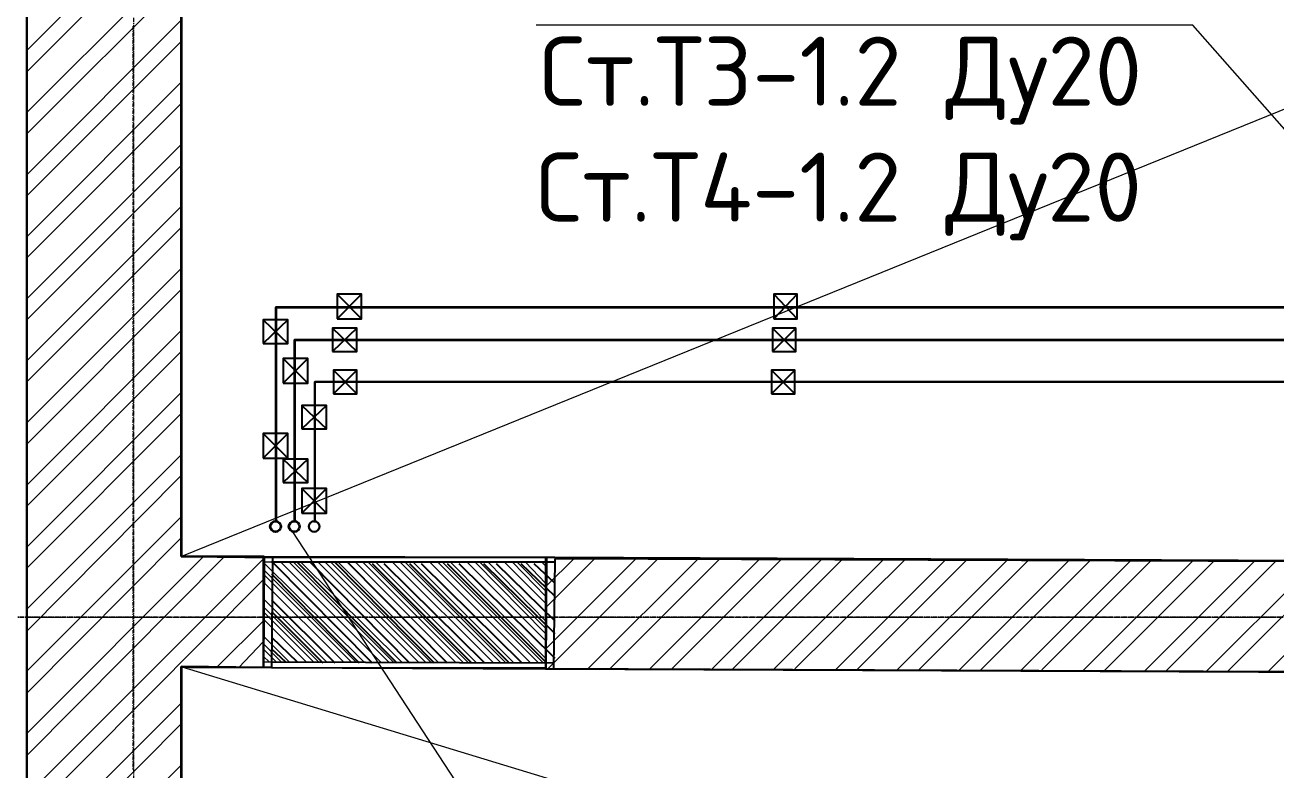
# Model space of a CAD drawing. Header units: millimetres. Extents: x -10178924 to 11692288, y -947381 to 58396.
# Drawn here: x 714965 to 719488, y -822893 to -820199 of the extents above; entities that cross this region are included whole.
import ezdxf

# ---------------------------------------------------------------- set-up
doc = ezdxf.new("R2010")
doc.units = ezdxf.units.MM
doc.linetypes.add('осевая', pattern=[50.8, 31.75, -6.35, 6.35, -6.35])
for name, color, linetype, lineweight in [('PDF _0', 7, 'Continuous', 9), ('PDF _Текст', 7, 'Continuous', 5), ('Маркировка ПД', 150, 'Continuous', 35), ('Размеры осевые', 153, 'Continuous', 9), ('Стены Проект', 44, 'Continuous', 13), ('Стены.1', 7, 'Continuous', 25), ('ШТРИХОВКА', 252, 'Continuous', 15), ('Штриховки', 47, 'Continuous', 5)]:
    doc.layers.add(name, color=color, linetype=linetype, lineweight=lineweight)
for name, color, linetype in [('PDF __0', 7, 'Continuous'), ('PDF _ВК_В1', 5, 'Continuous'), ('PDF _ВК_Выноски', 7, 'Continuous'), ('PDF _ВК_Т3', 1, 'Continuous'), ('PDF _ВК_Т4', 6, 'Continuous'), ('PDF _Стены внутр.1', 7, 'Continuous'), ('PDF _Стены.1', 7, 'Continuous'), ('Стены внутр.1', 7, 'Continuous')]:
    doc.layers.add(name, color=color, linetype=linetype)
for name, color, linetype, true_color in [('PDF _Размеры осевые', 7, 'Continuous', 0x5d6970), ('PDF _Стены Проект', 7, 'Continuous', 0xb88a00), ('PDF _штриховка', 7, 'Continuous', 0x95834a), ('PDF _Штриховки', 7, 'Continuous', 0x95834a)]:
    doc.layers.add(name, color=color, linetype=linetype, true_color=true_color)
doc.styles.add('PDF ISOCPEUR', font='isocpeur.ttf')

# ---------------------------------------------------------------- blocks, each defined once
blk = doc.blocks.new('A$C5282721b')
at = {"layer": 'ШТРИХОВКА', "ltscale": 100, "true_color": 0x000000, "transparency": 33554687}
h = blk.add_hatch(dxfattribs=at)
h.set_pattern_fill('ANSI31', color=18, scale=50)
h.set_pattern_definition([(45, (-79853.19, 25128.16), (-112.2532, 112.2532), [])])
h.paths.add_polyline_path([(5440.998, -31868.119), (-7386.275, -31868.119), (-7386.275, -48296.478), (61378.75, -48296.478), (61378.75, -31842.839), (41035.118, -31842.839), (41035.118, -31656.036), (40796.248, -31656.036), (40796.248, -31842.839), (40629.962, -31842.839), (40629.962, -31942.839), (40605.14, -34348.621), (40629.93, -32405.355), (39128.581, -32429.908), (40629.962, -32402.839), (40629.675, -32155.326), (39132.149, -32179.816), (39135.64, -31968.17), (38886.085, -31968.17), (38879.867, -32433.975), (40623.548, -32405.459), (40553.111, -38427.181), (40243.01, -38425.516), (40241.748, -38827.97), (43340.219, -38835.027), (43340.219, -38442.147), (40953.116, -38429.329), (41029.994, -32402.839), (54378.974, -32402.839), (54378.974, -35923.465), (54778.974, -35923.465), (54778.974, -32402.839), (60818.75, -32402.839), (60818.75, -41309.464), (60472.291, -41309.464), (60472.291, -41709.464), (60818.75, -41709.464), (60818.75, -47736.478), (44025.201, -47736.478), (44013.125, -46167.929), (43613.137, -46171.008), (43625.189, -47736.478), (27189.462, -47736.478), (27189.462, -44565.139), (26789.462, -44565.139), (26789.462, -47736.478), (10401.743, -47736.478), (10394.408, -46134.647), (9994.404, -46134.678), (10001.739, -47736.478), (-6826.275, -47736.478), (-6826.275, -41729.869), (-6530.734, -41731.097), (-6529.072, -41331.1), (-6826.275, -41329.865), (-6826.275, -32428.119), (-762.705, -32428.119), (-770.891, -36004.088), (-370.903, -36005.35), (-362.703, -32428.119), (5640.998, -32428.119), (5640.998, -31868.119)])
h.paths.add_polyline_path([(3584.804, -41373.023), (3584.804, -41773.13), (9973.974, -41799.679), (9987.536, -44634.678), (10387.54, -44634.678), (10372.735, -41401.332)], flags=17)
h.paths.add_polyline_path([(2513.142, -41768.578), (2514.803, -41368.779), (-383.184, -41356.638), (-371.114, -37407.013), (-774.123, -37406.088), (-783.181, -41354.976), (-5508.242, -41335.314), (-5509.901, -41734.604)], flags=17)
at = {"layer": 'Штриховки', "ltscale": 10, "true_color": 0x000000, "transparency": 33554687}
h = blk.add_hatch(dxfattribs=at)
h.set_pattern_fill('ANSI32', color=18, scale=10, angle=-90)
h.set_pattern_definition([(315, (28494.13, 90793.69), (67.35192, 67.35192), []), (315, (28494.13, 90748.79), (67.35192, 67.35192), [])])
h.paths.add_polyline_path([(-6530.335, -41711.098), (-5508.677, -41715.206), (-5509.459, -41353.042), (-6531.126, -41351.097)])
at = {"color": 18, "lineweight": 0, "ltscale": 100, "true_color": 0x000000, "transparency": 33554687}
blk.add_line((-6826.275, -41729.869), (-1908.213, -43226.554), dxfattribs=at)
blk.add_line((-6826.275, -41729.869), (-1908.213, -43226.554), dxfattribs=at)
at = {"layer": 'Маркировка ПД', "color": 18, "lineweight": 0, "true_color": 0x000000, "transparency": 33554687}
blk.add_line((-6826.275, -41329.865), (-2135.939, -39426.128), dxfattribs=at)
at = {"layer": 'Размеры осевые', "color": 251, "linetype": 'осевая', "ltscale": 0.5, "transparency": 33554687}
for p, q in [((-7000, -52200), (-7000, -25800)), ((-9750.002, -41548.478), (5713.085, -41548.478)), ((-9750.002, -41548.478), (5713.085, -41548.478)), ((-9750, -41550), (62308.109, -41550))]:
    blk.add_line(p, q, dxfattribs=at)
at = {"layer": 'Стены внутр.1', "color": 18, "linetype": 'Continuous', "true_color": 0x000000, "transparency": 33554687}
for p, q in [((-6529.072, -41331.1), (-6530.734, -41731.097)), ((-5508.24, -41334.961), (-5509.903, -41734.958))]:
    blk.add_line(p, q, dxfattribs=at)
at = {"layer": 'Стены внутр.1', "color": 18, "linetype": 'Continuous', "true_color": 0x000000, "transparency": 33554687, "flags": 128}
for points in [[(-6529.072, -41331.1), (-6826.275, -41329.865)], [(-783.181, -41354.976), (-5508.24, -41334.961)], [(-6826.275, -41729.869), (-6530.734, -41731.097)], [(-5509.904, -41735.339), (2513.142, -41768.677)]]:
    blk.add_lwpolyline(points, dxfattribs=at)
at = {"layer": 'Стены Проект', "color": 18, "true_color": 0x000000, "transparency": 33554687}
for p, q in [((-5508.232, -41333.039), (-6530.734, -41331.097)), ((-5508.307, -41351.097), (-6530.734, -41351.097)), ((-6530.734, -41711.097), (-5509.82, -41715.086)), ((-6530.734, -41731.097), (-5509.896, -41733.266))]:
    blk.add_line(p, q, dxfattribs=at)
at = {"layer": 'Стены.1', "color": 18, "linetype": 'Continuous', "true_color": 0x000000, "transparency": 33554687, "flags": 128}
for points in [[(-7386.275, -48296.478), (-7386.275, -31868.119)], [(-6826.275, -41329.865), (-6826.275, -32428.119)], [(-6826.275, -47736.478), (-6826.275, -41729.869)]]:
    blk.add_lwpolyline(points, dxfattribs=at)

msp = doc.modelspace()

# ---------------------------------------------------------------- linework, layer by layer
at = {"layer": 'PDF _0', "lineweight": 25}
for points in [[(716093.2, -821261.4), (716182.1, -821261.4), (716182.1, -821172.5), (716093.2, -821172.5)], [(717672.2, -821261.4), (717756.9, -821261.4), (717756.9, -821172.5), (717672.2, -821172.5)], [(715826.5, -821350.3), (715915.4, -821350.3), (715915.4, -821265.6), (715826.5, -821265.6)], [(716076.2, -821379.9), (716165.1, -821379.9), (716165.1, -821295.3), (716076.2, -821295.3)], [(717668, -821379.9), (717752.6, -821379.9), (717752.6, -821295.3), (717668, -821295.3)], [(715898.4, -821494.2), (715987.3, -821494.2), (715987.3, -821405.3), (715898.4, -821405.3)], [(716080.5, -821532.3), (716165.1, -821532.3), (716165.1, -821447.7), (716080.5, -821447.7)], [(717663.7, -821532.3), (717748.4, -821532.3), (717748.4, -821447.7), (717663.7, -821447.7)], [(715966.2, -821659.3), (716055.1, -821659.3), (716055.1, -821574.7), (715966.2, -821574.7)], [(715826.5, -821765.2), (715915.4, -821765.2), (715915.4, -821676.3), (715826.5, -821676.3)], [(715898.4, -821854.1), (715987.3, -821854.1), (715987.3, -821769.4), (715898.4, -821769.4)], [(715966.2, -821964.1), (716055.1, -821964.1), (716055.1, -821875.2), (715966.2, -821875.2)]]:
    msp.add_lwpolyline(points, close=True, dxfattribs=at)
for points in [[(716093.2, -821172.5), (716182.1, -821261.4)], [(716182.1, -821172.5), (716093.2, -821261.4)], [(717672.2, -821172.5), (717756.9, -821261.4)], [(717756.9, -821172.5), (717672.2, -821261.4)], [(715826.5, -821265.6), (715915.4, -821350.3)], [(715915.4, -821265.6), (715826.5, -821350.3)], [(716076.2, -821295.3), (716165.1, -821379.9)], [(716165.1, -821295.3), (716076.2, -821379.9)], [(717668, -821295.3), (717752.6, -821379.9)], [(717752.6, -821295.3), (717668, -821379.9)], [(715898.4, -821405.3), (715987.3, -821494.2)], [(715987.3, -821405.3), (715898.4, -821494.2)], [(716080.5, -821447.7), (716165.1, -821532.3)], [(716165.1, -821447.7), (716080.5, -821532.3)], [(717663.7, -821447.7), (717748.4, -821532.3)], [(717748.4, -821447.7), (717663.8, -821532.3)], [(715966.2, -821574.7), (716055.1, -821659.3)], [(716055.1, -821574.7), (715966.2, -821659.3)], [(715826.5, -821676.3), (715915.4, -821765.2)], [(715915.4, -821676.3), (715826.5, -821765.2)], [(715898.4, -821769.4), (715987.3, -821854.1)], [(715987.3, -821769.4), (715898.4, -821854.1)], [(715966.2, -821875.2), (716055.1, -821964.1)], [(716055.1, -821875.2), (715966.2, -821964.1)]]:
    msp.add_lwpolyline(points, dxfattribs=at)
at = {"layer": 'PDF __0', "lineweight": 25}
for points in [[(715559.8, -822120.8), (715860.3, -822125), (715856.1, -822522.9), (715559.8, -822522.9)], [(716880.6, -822125), (715856.1, -822125)], [(716880.6, -822141.9), (715856.1, -822141.9)], [(715860.3, -822141.9), (716220.2, -822506)], [(715949.2, -822141.9), (716309.1, -822506)], [(715995.8, -822141.9), (716355.6, -822506)], [(716084.7, -822141.9), (716444.5, -822506)], [(716131.3, -822141.9), (716491.1, -822506)], [(716220.2, -822146.2), (716580, -822506)], [(716262.5, -822146.2), (716626.6, -822506)], [(716355.6, -822146.2), (716715.5, -822506)], [(716398, -822146.2), (716762, -822506)], [(716491.1, -822146.2), (716850.9, -822506)], [(716533.4, -822146.2), (716880.6, -822489.1)], [(716622.3, -822146.2), (716880.6, -822400.2)], [(716668.9, -822146.2), (716880.6, -822353.6)], [(716757.8, -822146.2), (716880.6, -822264.7)], [(716804.4, -822146.2), (716880.6, -822218.1)], [(716880.6, -822129.2), (716876.3, -822527.2)], [(721605, -822146.2), (716880.8, -822129.2)], [(715856.1, -822184.3), (716173.6, -822506)], [(715856.1, -822277.4), (716084.7, -822506)], [(715856.1, -822319.7), (716042.4, -822506)], [(715856.1, -822412.9), (715949.2, -822501.8)], [(715856.1, -822455.2), (715906.9, -822501.8)], [(715856.1, -822501.8), (716876.3, -822506)], [(715856.1, -822522.9), (716876.3, -822527.2)], [(716876.3, -822527.2), (724902.5, -822561)]]:
    msp.add_lwpolyline(points, dxfattribs=at)
at = {"layer": 'PDF _ВК_В1', "lineweight": 30}
for points in [[(716012.7, -821998), (716012.7, -821490), (716072, -821490)], [(721507.6, -821828.7), (721507.6, -821490), (716072.2, -821490)]]:
    msp.add_lwpolyline(points, dxfattribs=at)
msp.add_circle((716010.6, -822012.8), 19.1, dxfattribs=at)
at = {"layer": 'PDF _ВК_Выноски', "lineweight": 13}
msp.add_lwpolyline([(720622.9, -821828.7), (719187.8, -820198.9), (719086.2, -820198.9), (716813, -820198.9)], dxfattribs=at)
at = {"layer": 'PDF _ВК_Т3', "lineweight": 35}
msp.add_lwpolyline([(715940.8, -821998), (715940.8, -821337.6), (723213.7, -821337.6)], dxfattribs=at)
msp.add_circle((715938.6, -822012.8), 19.1, dxfattribs=at)
at = {"layer": 'PDF _ВК_Т4', "lineweight": 35}
msp.add_lwpolyline([(715873, -821998), (715873, -821219.1), (722921.6, -821219.1)], dxfattribs=at)
msp.add_circle((715870.9, -822012.8), 19.1, dxfattribs=at)
at = {"layer": 'PDF _Размеры осевые', "lineweight": 9}
for points in [[(715356.6, -820215.8), (715356.6, -820203.1)], [(715356.6, -820224.2), (715356.6, -820220)], [(715356.6, -820241.2), (715356.6, -820228.5)], [(715356.6, -820249.6), (715356.6, -820245.4)], [(715356.6, -820266.6), (715356.6, -820253.9)], [(715356.6, -820275), (715356.6, -820270.8)], [(715356.6, -820292), (715356.6, -820279.3)], [(715356.6, -820300.4), (715356.6, -820296.2)], [(715356.6, -820317.4), (715356.6, -820304.7)], [(715356.6, -820325.8), (715356.6, -820321.6)], [(715356.6, -820342.8), (715356.6, -820330.1)], [(715356.6, -820351.2), (715356.6, -820347)], [(715356.6, -820368.2), (715356.6, -820355.5)], [(715356.6, -820376.6), (715356.6, -820372.4)], [(715356.6, -820393.6), (715356.6, -820380.9)], [(715356.6, -820402), (715356.6, -820397.8)], [(715356.6, -820419), (715356.6, -820406.3)], [(715356.6, -820427.4), (715356.6, -820423.2)], [(715356.6, -820444.4), (715356.6, -820431.7)], [(715356.6, -820452.8), (715356.6, -820448.6)], [(715356.6, -820469.8), (715356.6, -820457.1)], [(715356.6, -820478.2), (715356.6, -820474)], [(715356.6, -820495.2), (715356.6, -820482.5)], [(715356.6, -820503.6), (715356.6, -820499.4)], [(715356.6, -820520.6), (715356.6, -820507.9)], [(715356.6, -820529), (715356.6, -820524.8)], [(715356.6, -820546), (715356.6, -820533.3)], [(715356.6, -820554.4), (715356.6, -820550.2)], [(715356.6, -820571.4), (715356.6, -820558.7)], [(715356.6, -820579.8), (715356.6, -820575.6)], [(715356.6, -820596.8), (715356.6, -820584.1)], [(715356.6, -820605.2), (715356.6, -820601)], [(715356.6, -820622.2), (715356.6, -820609.5)], [(715356.6, -820630.6), (715356.6, -820626.4)], [(715356.6, -820647.6), (715356.6, -820634.9)], [(715356.6, -820656), (715356.6, -820651.8)], [(715356.6, -820673), (715356.6, -820660.3)], [(715356.6, -820681.4), (715356.6, -820677.2)], [(715356.6, -820698.4), (715356.6, -820685.7)], [(715356.6, -820706.8), (715356.6, -820702.6)], [(715356.6, -820723.8), (715356.6, -820711.1)], [(715356.6, -820732.2), (715356.6, -820728)], [(715356.6, -820749.2), (715356.6, -820736.5)], [(715356.6, -820757.6), (715356.6, -820753.4)], [(715356.6, -820774.6), (715356.6, -820761.9)], [(715356.6, -820783), (715356.6, -820778.8)], [(715356.6, -820800), (715356.6, -820787.3)], [(715356.6, -820808.4), (715356.6, -820804.2)], [(715356.6, -820825.4), (715356.6, -820812.7)], [(715356.6, -820833.8), (715356.6, -820829.6)], [(715356.6, -820850.8), (715356.6, -820838.1)], [(715356.6, -820859.2), (715356.6, -820855)], [(715356.6, -820876.2), (715356.6, -820863.5)], [(715356.6, -820884.6), (715356.6, -820880.4)], [(715356.6, -820901.6), (715356.6, -820888.9)], [(715356.6, -820910), (715356.6, -820905.8)], [(715356.6, -820927), (715356.6, -820914.3)], [(715356.6, -820935.4), (715356.6, -820931.2)], [(715356.6, -820952.4), (715356.6, -820939.7)], [(715356.6, -820960.8), (715356.6, -820956.6)], [(715356.6, -820977.8), (715356.6, -820965.1)], [(715356.6, -820986.2), (715356.6, -820982)], [(715356.6, -821003.2), (715356.6, -820990.5)], [(715356.6, -821011.6), (715356.6, -821007.4)], [(715356.6, -821028.6), (715356.6, -821015.9)], [(715356.6, -821037), (715356.6, -821032.8)], [(715356.6, -821054), (715356.6, -821041.3)], [(715356.6, -821062.4), (715356.6, -821058.2)], [(715356.6, -821079.4), (715356.6, -821066.7)], [(715356.6, -821087.8), (715356.6, -821083.6)], [(715356.6, -821104.8), (715356.6, -821092.1)], [(715356.6, -821113.2), (715356.6, -821109)], [(715356.6, -821130.2), (715356.6, -821117.5)], [(715356.6, -821138.6), (715356.6, -821134.4)], [(715356.6, -821155.6), (715356.6, -821142.9)], [(715356.6, -821164), (715356.6, -821159.8)], [(715356.6, -821181), (715356.6, -821168.3)], [(715356.6, -821189.4), (715356.6, -821185.2)], [(715356.6, -821206.4), (715356.6, -821193.7)], [(715356.6, -821214.8), (715356.6, -821210.6)], [(715356.6, -821231.8), (715356.6, -821219.1)], [(715356.6, -821240.2), (715356.6, -821236)], [(715356.6, -821257.2), (715356.6, -821244.5)], [(715356.6, -821265.6), (715356.6, -821261.4)], [(715356.6, -821282.6), (715356.6, -821269.9)], [(715356.6, -821291), (715356.6, -821286.8)], [(715356.6, -821308), (715356.6, -821295.3)], [(715356.6, -821316.4), (715356.6, -821312.2)], [(715356.6, -821333.4), (715356.6, -821320.7)], [(715356.6, -821341.8), (715356.6, -821337.6)], [(715356.6, -821358.8), (715356.6, -821346.1)], [(715356.6, -821367.2), (715356.6, -821363)], [(715356.6, -821384.2), (715356.6, -821371.5)], [(715356.6, -821392.6), (715356.6, -821388.4)], [(715356.6, -821409.6), (715356.6, -821396.9)], [(715356.6, -821418), (715356.6, -821413.8)], [(715356.6, -821435), (715356.6, -821422.3)], [(715356.6, -821443.4), (715356.6, -821439.2)], [(715356.6, -821460.4), (715356.6, -821447.7)], [(715356.6, -821468.8), (715356.6, -821464.6)], [(715356.6, -821485.8), (715356.6, -821473.1)], [(715356.6, -821494.2), (715356.6, -821490)], [(715356.6, -821511.2), (715356.6, -821498.5)], [(715356.6, -821519.6), (715356.6, -821515.4)], [(715356.6, -821536.6), (715356.6, -821523.9)], [(715356.6, -821545), (715356.6, -821540.8)], [(715356.6, -821562), (715356.6, -821549.3)], [(715356.6, -821570.4), (715356.6, -821566.2)], [(715356.6, -821587.4), (715356.6, -821574.7)], [(715356.6, -821595.8), (715356.6, -821591.6)], [(715356.6, -821612.8), (715356.6, -821600.1)], [(715356.6, -821621.2), (715356.6, -821617)], [(715356.6, -821638.2), (715356.6, -821625.5)], [(715356.6, -821646.6), (715356.6, -821642.4)], [(715356.6, -821663.6), (715356.6, -821650.9)], [(715356.6, -821672), (715356.6, -821667.8)], [(715356.6, -821689), (715356.6, -821676.3)], [(715356.6, -821697.4), (715356.6, -821693.2)], [(715356.6, -821714.4), (715356.6, -821701.7)], [(715356.6, -821722.8), (715356.6, -821718.6)], [(715356.6, -821739.8), (715356.6, -821727.1)], [(715356.6, -821748.2), (715356.6, -821744)], [(715356.6, -821765.2), (715356.6, -821752.5)], [(715356.6, -821773.6), (715356.6, -821769.4)], [(715356.6, -821790.6), (715356.6, -821777.9)], [(715356.6, -821799), (715356.6, -821794.8)], [(715356.6, -821816), (715356.6, -821803.3)], [(715356.6, -821824.4), (715356.6, -821820.2)], [(715356.6, -821841.4), (715356.6, -821828.7)], [(715356.6, -821849.8), (715356.6, -821845.6)], [(715356.6, -821866.8), (715356.6, -821854.1)], [(715356.6, -821875.2), (715356.6, -821871)], [(715356.6, -821892.2), (715356.6, -821879.5)], [(715356.6, -821900.6), (715356.6, -821896.4)], [(715356.6, -821917.6), (715356.6, -821904.9)], [(715356.6, -821926), (715356.6, -821921.8)], [(715356.6, -821943), (715356.6, -821930.3)], [(715356.6, -821951.4), (715356.6, -821947.2)], [(715356.6, -821968.4), (715356.6, -821955.7)], [(715356.6, -821976.8), (715356.6, -821972.6)], [(715356.6, -821993.8), (715356.6, -821981.1)], [(715356.6, -822002.2), (715356.6, -821998)], [(715356.6, -822019.2), (715356.6, -822006.5)], [(715356.6, -822027.6), (715356.6, -822023.4)], [(715356.6, -822044.6), (715356.6, -822031.9)], [(715356.6, -822053), (715356.6, -822048.8)], [(715356.6, -822070), (715356.6, -822057.3)], [(715356.6, -822078.4), (715356.6, -822074.2)], [(715356.6, -822095.4), (715356.6, -822082.7)], [(715356.6, -822103.8), (715356.6, -822099.6)], [(715356.6, -822120.8), (715356.6, -822108.1)], [(715356.6, -822129.2), (715356.6, -822125)], [(715356.6, -822146.2), (715356.6, -822133.5)], [(715356.6, -822154.6), (715356.6, -822150.4)], [(715356.6, -822171.6), (715356.6, -822158.9)], [(715356.6, -822180), (715356.6, -822175.8)], [(715356.6, -822197), (715356.6, -822184.3)], [(715356.6, -822205.4), (715356.6, -822201.2)], [(715356.6, -822222.4), (715356.6, -822209.7)], [(715356.6, -822230.8), (715356.6, -822226.6)], [(715356.6, -822247.8), (715356.6, -822235.1)], [(715356.6, -822256.2), (715356.6, -822252)], [(715356.6, -822273.2), (715356.6, -822260.5)], [(715356.6, -822281.6), (715356.6, -822277.4)], [(715356.6, -822298.6), (715356.6, -822285.9)], [(714967.1, -822340.9), (714971.3, -822340.9), (714988.3, -822340.9)], [(714992.5, -822340.9), (714996.7, -822340.9), (715013.7, -822340.9)], [(715017.9, -822340.9), (715022.1, -822340.9), (715039.1, -822340.9)], [(715043.3, -822340.9), (715047.5, -822340.9), (715064.5, -822340.9)], [(715068.7, -822340.9), (715072.9, -822340.9), (715089.9, -822340.9)], [(715094.1, -822340.9), (715098.3, -822340.9), (715115.3, -822340.9)], [(715119.5, -822340.9), (715123.7, -822340.9), (715140.7, -822340.9)], [(715144.9, -822340.9), (715149.1, -822340.9), (715166.1, -822340.9)], [(715170.3, -822340.9), (715174.5, -822340.9), (715191.5, -822340.9)], [(715195.7, -822340.9), (715199.9, -822340.9), (715216.9, -822340.9)], [(715221.1, -822340.9), (715225.3, -822340.9), (715242.3, -822340.9)], [(715246.5, -822340.9), (715250.7, -822340.9), (715267.7, -822340.9)], [(715271.9, -822340.9), (715276.1, -822340.9), (715293.1, -822340.9)], [(715297.3, -822340.9), (715301.5, -822340.9), (715318.5, -822340.9)], [(715322.7, -822340.9), (715326.9, -822340.9), (715343.9, -822340.9)], [(715348.1, -822340.9), (715352.3, -822340.9), (715369.3, -822340.9)], [(715356.6, -822307), (715356.6, -822302.8)], [(715356.6, -822324), (715356.6, -822311.3)], [(715356.6, -822332.4), (715356.6, -822328.2)], [(715356.6, -822349.4), (715356.6, -822336.7)], [(715373.5, -822340.9), (715377.7, -822340.9), (715394.7, -822340.9)], [(715398.9, -822340.9), (715403.1, -822340.9), (715420.1, -822340.9)], [(715424.3, -822340.9), (715428.5, -822340.9), (715445.5, -822340.9)], [(715449.7, -822340.9), (715453.9, -822340.9), (715470.9, -822340.9)], [(715475.1, -822340.9), (715479.3, -822340.9), (715496.3, -822340.9)], [(715500.5, -822340.9), (715504.7, -822340.9), (715521.7, -822340.9)], [(715525.9, -822340.9), (715530.1, -822340.9), (715547.1, -822340.9)], [(715551.3, -822340.9), (715555.5, -822340.9), (715572.5, -822340.9)], [(715576.7, -822340.9), (715580.9, -822340.9), (715597.9, -822340.9)], [(715602.1, -822340.9), (715606.3, -822340.9), (715623.3, -822340.9)], [(715627.5, -822340.9), (715631.7, -822340.9), (715648.7, -822340.9)], [(715652.9, -822340.9), (715657.1, -822340.9), (715674.1, -822340.9)], [(715678.3, -822340.9), (715682.5, -822340.9), (715699.5, -822340.9)], [(715703.7, -822340.9), (715707.9, -822340.9), (715724.9, -822340.9)], [(715729.1, -822340.9), (715733.3, -822340.9), (715750.3, -822340.9)], [(715754.5, -822340.9), (715758.7, -822340.9), (715775.7, -822340.9)], [(715779.9, -822340.9), (715784.1, -822340.9), (715801.1, -822340.9)], [(715805.3, -822340.9), (715809.5, -822340.9), (715826.5, -822340.9)], [(715830.7, -822340.9), (715834.9, -822340.9), (715851.9, -822340.9)], [(715856.1, -822340.9), (715860.3, -822340.9), (715877.3, -822340.9)], [(715881.5, -822340.9), (715885.7, -822340.9), (715902.7, -822340.9)], [(715906.9, -822340.9), (715911.1, -822340.9), (715928.1, -822340.9)], [(715932.3, -822340.9), (715936.5, -822340.9), (715953.5, -822340.9)], [(715957.7, -822340.9), (715961.9, -822340.9), (715978.9, -822340.9)], [(715983.1, -822340.9), (715987.3, -822340.9), (716004.3, -822340.9)], [(716008.5, -822340.9), (716012.7, -822340.9), (716029.7, -822340.9)], [(716033.9, -822340.9), (716038.1, -822340.9), (716055.1, -822340.9)], [(716059.3, -822340.9), (716063.5, -822340.9), (716080.5, -822340.9)], [(716084.7, -822340.9), (716088.9, -822340.9), (716105.9, -822340.9)], [(716110.1, -822340.9), (716114.3, -822340.9), (716131.3, -822340.9)], [(716135.5, -822340.9), (716139.7, -822340.9), (716156.7, -822340.9)], [(716160.9, -822340.9), (716165.1, -822340.9), (716182.1, -822340.9)], [(716186.3, -822340.9), (716190.5, -822340.9), (716207.5, -822340.9)], [(716211.7, -822340.9), (716215.9, -822340.9), (716232.9, -822340.9)], [(716237.1, -822340.9), (716241.3, -822340.9), (716258.3, -822340.9)], [(716262.5, -822340.9), (716266.7, -822340.9), (716283.7, -822340.9)], [(716287.9, -822340.9), (716292.1, -822340.9), (716309.1, -822340.9)], [(716313.3, -822340.9), (716317.5, -822340.9), (716334.5, -822340.9)], [(716338.7, -822340.9), (716342.9, -822340.9), (716359.9, -822340.9)], [(716364.1, -822340.9), (716368.3, -822340.9), (716385.3, -822340.9)], [(716389.5, -822340.9), (716393.7, -822340.9), (716410.7, -822340.9)], [(716414.9, -822340.9), (716419.1, -822340.9), (716436.1, -822340.9)], [(716440.3, -822340.9), (716444.5, -822340.9), (716461.5, -822340.9)], [(716465.7, -822340.9), (716469.9, -822340.9), (716486.9, -822340.9)], [(716491.1, -822340.9), (716495.3, -822340.9), (716512.3, -822340.9)], [(716516.5, -822340.9), (716520.7, -822340.9), (716537.7, -822340.9)], [(716541.9, -822340.9), (716546.1, -822340.9), (716563.1, -822340.9)], [(716567.3, -822340.9), (716571.5, -822340.9), (716588.5, -822340.9)], [(716592.7, -822340.9), (716596.9, -822340.9), (716613.9, -822340.9)], [(716618.1, -822340.9), (716622.3, -822340.9), (716639.3, -822340.9)], [(716643.5, -822340.9), (716647.7, -822340.9), (716664.7, -822340.9)], [(716668.9, -822340.9), (716673.1, -822340.9), (716690.1, -822340.9)], [(716694.3, -822340.9), (716698.5, -822340.9), (716715.5, -822340.9)], [(716719.7, -822340.9), (716723.9, -822340.9), (716740.9, -822340.9)], [(716745.1, -822340.9), (716749.3, -822340.9), (716766.3, -822340.9)], [(716770.5, -822340.9), (716774.7, -822340.9), (716791.7, -822340.9)], [(716795.9, -822340.9), (716800.1, -822340.9), (716817.1, -822340.9)], [(716821.3, -822340.9), (716825.5, -822340.9), (716842.5, -822340.9)], [(716846.7, -822340.9), (716850.9, -822340.9), (716867.9, -822340.9)], [(716872.1, -822340.9), (716876.3, -822340.9), (716893.3, -822340.9)], [(716897.5, -822340.9), (716901.7, -822340.9), (716918.7, -822340.9)], [(716922.9, -822340.9), (716927.1, -822340.9), (716944.1, -822340.9)], [(716948.3, -822340.9), (716952.5, -822340.9), (716969.5, -822340.9)], [(716973.7, -822340.9), (716977.9, -822340.9), (716994.9, -822340.9)], [(716999.1, -822340.9), (717003.3, -822340.9), (717020.3, -822340.9)], [(717024.5, -822340.9), (717028.7, -822340.9), (717045.7, -822340.9)], [(717049.9, -822340.9), (717054.1, -822340.9), (717071.1, -822340.9)], [(717075.3, -822340.9), (717079.5, -822340.9), (717096.5, -822340.9)], [(717100.7, -822340.9), (717104.9, -822340.9), (717121.9, -822340.9)], [(717126.1, -822340.9), (717130.3, -822340.9), (717147.3, -822340.9)], [(717151.5, -822340.9), (717155.7, -822340.9), (717172.7, -822340.9)], [(717176.9, -822340.9), (717181.1, -822340.9), (717198.1, -822340.9)], [(717202.3, -822340.9), (717206.5, -822340.9), (717223.5, -822340.9)], [(717227.7, -822340.9), (717231.9, -822340.9), (717248.9, -822340.9)], [(717253.1, -822340.9), (717257.3, -822340.9), (717274.3, -822340.9)], [(717278.5, -822340.9), (717282.7, -822340.9), (717299.7, -822340.9)], [(717303.9, -822340.9), (717308.1, -822340.9), (717325.1, -822340.9)], [(717329.3, -822340.9), (717333.5, -822340.9), (717350.5, -822340.9)], [(717354.7, -822340.9), (717358.9, -822340.9), (717375.9, -822340.9)], [(717380.1, -822340.9), (717384.3, -822340.9), (717401.3, -822340.9)], [(717405.5, -822340.9), (717409.7, -822340.9), (717426.7, -822340.9)], [(717430.9, -822340.9), (717435.1, -822340.9), (717452.1, -822340.9)], [(717456.3, -822340.9), (717460.6, -822340.9), (717477.5, -822340.9)], [(717481.7, -822340.9), (717485.9, -822340.9), (717502.9, -822340.9)], [(717507.1, -822340.9), (717511.3, -822340.9), (717528.3, -822340.9)], [(717532.5, -822340.9), (717536.7, -822340.9), (717553.7, -822340.9)], [(717557.9, -822340.9), (717562.1, -822340.9), (717579.1, -822340.9)], [(717583.3, -822340.9), (717587.5, -822340.9), (717604.5, -822340.9)], [(717608.7, -822340.9), (717612.9, -822340.9), (717629.9, -822340.9)], [(717634.1, -822340.9), (717638.3, -822340.9), (717655.3, -822340.9)], [(717659.5, -822340.9), (717663.8, -822340.9), (717680.7, -822340.9)], [(717684.9, -822340.9), (717689.2, -822340.9), (717706.1, -822340.9)], [(717710.3, -822340.9), (717714.6, -822340.9), (717731.5, -822340.9)], [(717735.7, -822340.9), (717739.9, -822340.9), (717756.9, -822340.9)], [(717761.1, -822340.9), (717765.3, -822340.9), (717782.3, -822340.9)], [(717786.5, -822340.9), (717790.7, -822340.9), (717807.7, -822340.9)], [(717811.9, -822340.9), (717816.1, -822340.9), (717833.1, -822340.9)], [(717837.3, -822340.9), (717841.5, -822340.9), (717858.5, -822340.9)], [(717862.7, -822340.9), (717866.9, -822340.9), (717883.9, -822340.9)], [(717888.1, -822340.9), (717892.4, -822340.9), (717909.3, -822340.9)], [(717913.5, -822340.9), (717917.8, -822340.9), (717934.7, -822340.9)], [(717938.9, -822340.9), (717943.2, -822340.9), (717960.1, -822340.9)], [(717964.3, -822340.9), (717968.6, -822340.9), (717985.5, -822340.9)], [(717989.7, -822340.9), (717993.9, -822340.9), (718010.9, -822340.9)], [(718015.1, -822340.9), (718019.3, -822340.9), (718036.3, -822340.9)], [(718040.5, -822340.9), (718044.7, -822340.9), (718061.7, -822340.9)], [(718065.9, -822340.9), (718070.1, -822340.9), (718087.1, -822340.9)], [(718091.3, -822340.9), (718095.6, -822340.9), (718112.5, -822340.9)], [(718116.7, -822340.9), (718121, -822340.9), (718137.9, -822340.9)], [(718142.1, -822340.9), (718146.4, -822340.9), (718163.3, -822340.9)], [(718167.5, -822340.9), (718171.8, -822340.9), (718188.7, -822340.9)], [(718192.9, -822340.9), (718197.2, -822340.9), (718214.1, -822340.9)], [(718218.3, -822340.9), (718222.6, -822340.9), (718239.5, -822340.9)], [(718243.7, -822340.9), (718247.9, -822340.9), (718264.9, -822340.9)], [(718269.1, -822340.9), (718273.3, -822340.9), (718290.3, -822340.9)], [(718294.5, -822340.9), (718298.8, -822340.9), (718315.7, -822340.9)], [(718319.9, -822340.9), (718324.2, -822340.9), (718341.1, -822340.9)], [(718345.3, -822340.9), (718349.6, -822340.9), (718366.5, -822340.9)], [(718370.7, -822340.9), (718375, -822340.9), (718391.9, -822340.9)], [(718396.1, -822340.9), (718400.4, -822340.9), (718417.3, -822340.9)], [(718421.5, -822340.9), (718425.8, -822340.9), (718442.7, -822340.9)], [(718446.9, -822340.9), (718451.2, -822340.9), (718468.1, -822340.9)], [(718472.3, -822340.9), (718476.6, -822340.9), (718493.5, -822340.9)], [(718497.7, -822340.9), (718501.9, -822340.9), (718518.9, -822340.9)], [(718523.1, -822340.9), (718527.4, -822340.9), (718544.3, -822340.9)], [(718548.5, -822340.9), (718552.8, -822340.9), (718569.7, -822340.9)], [(718573.9, -822340.9), (718578.2, -822340.9), (718595.1, -822340.9)], [(718599.3, -822340.9), (718603.6, -822340.9), (718620.5, -822340.9)], [(718624.7, -822340.9), (718629, -822340.9), (718645.9, -822340.9)], [(718650.1, -822340.9), (718654.4, -822340.9), (718671.3, -822340.9)], [(718675.5, -822340.9), (718679.8, -822340.9), (718696.7, -822340.9)], [(718700.9, -822340.9), (718705.2, -822340.9), (718722.1, -822340.9)], [(718726.3, -822340.9), (718730.6, -822340.9), (718747.5, -822340.9)], [(718751.7, -822340.9), (718756, -822340.9), (718772.9, -822340.9)], [(718777.1, -822340.9), (718781.4, -822340.9), (718798.3, -822340.9)], [(718802.5, -822340.9), (718806.8, -822340.9), (718823.7, -822340.9)], [(718827.9, -822340.9), (718832.2, -822340.9), (718849.1, -822340.9)], [(718853.3, -822340.9), (718857.6, -822340.9), (718874.5, -822340.9)], [(718878.7, -822340.9), (718883, -822340.9), (718899.9, -822340.9)], [(718904.1, -822340.9), (718908.4, -822340.9), (718925.3, -822340.9)], [(718929.5, -822340.9), (718933.8, -822340.9), (718950.7, -822340.9)], [(718954.9, -822340.9), (718959.2, -822340.9), (718976.1, -822340.9)], [(718980.3, -822340.9), (718984.6, -822340.9), (719001.5, -822340.9)], [(719005.7, -822340.9), (719010, -822340.9), (719026.9, -822340.9)], [(719031.1, -822340.9), (719035.4, -822340.9), (719052.3, -822340.9)], [(719056.5, -822340.9), (719060.8, -822340.9), (719077.7, -822340.9)], [(719081.9, -822340.9), (719086.2, -822340.9), (719103.1, -822340.9)], [(719107.3, -822340.9), (719111.6, -822340.9), (719128.5, -822340.9)], [(719132.7, -822340.9), (719137, -822340.9), (719153.9, -822340.9)], [(719158.1, -822340.9), (719162.4, -822340.9), (719179.3, -822340.9)], [(719183.5, -822340.9), (719187.8, -822340.9), (719204.7, -822340.9)], [(719208.9, -822340.9), (719213.2, -822340.9), (719230.1, -822340.9)], [(719234.3, -822340.9), (719238.6, -822340.9), (719255.5, -822340.9)], [(719259.7, -822340.9), (719264, -822340.9), (719280.9, -822340.9)], [(719285.1, -822340.9), (719289.4, -822340.9), (719306.3, -822340.9)], [(719310.5, -822340.9), (719314.8, -822340.9), (719331.7, -822340.9)], [(719335.9, -822340.9), (719340.2, -822340.9), (719357.1, -822340.9)], [(719361.3, -822340.9), (719365.6, -822340.9), (719382.5, -822340.9)], [(719386.7, -822340.9), (719391, -822340.9), (719407.9, -822340.9)], [(719412.1, -822340.9), (719416.4, -822340.9), (719433.3, -822340.9)], [(719437.5, -822340.9), (719441.8, -822340.9), (719458.7, -822340.9)], [(719462.9, -822340.9), (719467.2, -822340.9), (719484.1, -822340.9)], [(715356.6, -822357.8), (715356.6, -822353.6)], [(715356.6, -822374.8), (715356.6, -822362.1)], [(715356.6, -822383.2), (715356.6, -822379)], [(715356.6, -822400.2), (715356.6, -822387.5)], [(715356.6, -822408.6), (715356.6, -822404.4)], [(715356.6, -822425.6), (715356.6, -822412.9)], [(715356.6, -822434), (715356.6, -822429.8)], [(715356.6, -822451), (715356.6, -822438.3)], [(715356.6, -822459.4), (715356.6, -822455.2)], [(715356.6, -822476.4), (715356.6, -822463.7)], [(715356.6, -822484.8), (715356.6, -822480.6)], [(715356.6, -822501.8), (715356.6, -822489.1)], [(715356.6, -822510.2), (715356.6, -822506)], [(715356.6, -822527.2), (715356.6, -822514.5)], [(715356.6, -822535.6), (715356.6, -822531.4)], [(715356.6, -822552.6), (715356.6, -822539.9)], [(715356.6, -822561), (715356.6, -822556.8)], [(715356.6, -822578), (715356.6, -822565.3)], [(715356.6, -822586.4), (715356.6, -822582.2)], [(715356.6, -822603.4), (715356.6, -822590.7)], [(715356.6, -822611.8), (715356.6, -822607.6)], [(715356.6, -822628.8), (715356.6, -822616.1)], [(715356.6, -822637.2), (715356.6, -822633)], [(715356.6, -822654.2), (715356.6, -822641.5)], [(715356.6, -822662.6), (715356.6, -822658.4)], [(715356.6, -822679.6), (715356.6, -822666.9)], [(715356.6, -822688), (715356.6, -822683.8)], [(715356.6, -822705), (715356.6, -822692.3)], [(715356.6, -822713.4), (715356.6, -822709.2)], [(715356.6, -822730.4), (715356.6, -822717.7)], [(715356.6, -822738.8), (715356.6, -822734.6)], [(715356.6, -822755.8), (715356.6, -822743.1)], [(715356.6, -822764.2), (715356.6, -822760)], [(715356.6, -822781.2), (715356.6, -822768.5)], [(715356.6, -822789.6), (715356.6, -822785.4)], [(715356.6, -822806.6), (715356.6, -822793.9)], [(715356.6, -822815), (715356.6, -822810.8)], [(715356.6, -822832), (715356.6, -822819.3)], [(715356.6, -822840.4), (715356.6, -822836.2)], [(715356.6, -822857.4), (715356.6, -822844.7)], [(715356.6, -822865.8), (715356.6, -822861.6)], [(715356.6, -822882.8), (715356.6, -822870.1)], [(715356.6, -822891.2), (715356.6, -822887)]]:
    msp.add_lwpolyline(points, dxfattribs=at)
at = {"layer": 'PDF _Стены внутр.1', "lineweight": 25}
for points in [[(715530.1, -822120.8), (715826.5, -822120.8), (715826.5, -822522.9), (715530.1, -822518.7)], [(716846.7, -822125), (716846.7, -822527.2)], [(721575.4, -822146.2), (716846.9, -822125)], [(716846.7, -822527.2), (724868.6, -822561)]]:
    msp.add_lwpolyline(points, dxfattribs=at)
at = {"layer": 'PDF _Стены Проект', "lineweight": 13}
for points in [[(716846.7, -822125), (715826.5, -822120.8)], [(716846.7, -822141.9), (715826.5, -822141.9)], [(715826.5, -822501.8), (716846.7, -822506)], [(715826.5, -822522.9), (716846.7, -822522.9)]]:
    msp.add_lwpolyline(points, dxfattribs=at)
at = {"layer": 'PDF _Стены.1', "lineweight": 25}
for points in [[(714971.3, -829088.9), (714971.3, -812659.9)], [(715530.1, -822120.8), (715530.1, -813218.4)], [(715530.1, -828525.9), (715530.1, -822519)]]:
    msp.add_lwpolyline(points, dxfattribs=at)
at = {"layer": 'PDF _Текст'}
msp.add_lwpolyline([(715932.3, -822031.9), (716834, -823411.9), (716931.3, -823411.9), (719158, -823411.9)], dxfattribs=at)
at = {"layer": 'PDF _штриховка', "color": 251, "lineweight": 5, "true_color": 0x636466}
for points in [[(714971.3, -820368.2), (715530.1, -819809.4)], [(714971.3, -820592.5), (715530.1, -820033.7)], [(714971.3, -820816.9), (715530.1, -820258.1)], [(714971.3, -821041.3), (715530.1, -820482.5)], [(714971.3, -821265.6), (715530.1, -820706.9)], [(714971.3, -821490), (715530.1, -820931.2)], [(714971.3, -821714.4), (715530.1, -821155.6)], [(714971.3, -821938.7), (715530.1, -821380)], [(714971.3, -822163.1), (715530.1, -821604.3)], [(714971.3, -822391.7), (715530.1, -821828.7)], [(714971.3, -822616.1), (715530.1, -822053.1)], [(714971.3, -822840.4), (715686.7, -822120.8)], [(716846.7, -822307), (717028.7, -822125)], [(716855.2, -822527.2), (717253.1, -822129.3)], [(717079.5, -822527.2), (717477.5, -822129.3)], [(717303.9, -822527.2), (717701.8, -822129.3)], [(717524, -822527.2), (717922, -822129.3)], [(717748.4, -822527.2), (718146.3, -822133.5)], [(717972.8, -822531.4), (718370.7, -822133.5)], [(718197.2, -822531.4), (718595.1, -822133.5)], [(718421.5, -822531.4), (718819.4, -822133.5)], [(718641.7, -822531.4), (719039.6, -822133.5)], [(718866, -822535.6), (719263.9, -822137.7)], [(719090.4, -822535.6), (719488.3, -822137.7)], [(719314.8, -822535.6), (719712.7, -822137.7)], [(714971.3, -823064.8), (715826.4, -822205.5)], [(715737.6, -822522.9), (715826.5, -822429.8)], [(714971.3, -823289.2), (715530.1, -822726.2)]]:
    msp.add_lwpolyline(points, dxfattribs=at)
at = {"layer": 'PDF _Штриховки', "lineweight": 5}
for points in [[(715826.5, -822141.9), (716190.5, -822501.8)], [(715919.6, -822141.9), (716279.4, -822501.8)], [(715961.9, -822141.9), (716326, -822501.8)], [(716050.8, -822141.9), (716414.9, -822506)], [(716097.4, -822141.9), (716461.5, -822506)], [(716186.3, -822141.9), (716550.4, -822506)], [(716232.9, -822141.9), (716596.9, -822506)], [(716321.8, -822141.9), (716685.8, -822506)], [(716368.3, -822141.9), (716732.4, -822506)], [(716457.2, -822141.9), (716821.3, -822506)], [(716503.8, -822141.9), (716846.7, -822489.1)], [(716592.7, -822141.9), (716846.7, -822400.2)], [(716639.3, -822141.9), (716846.7, -822353.6)], [(716728.2, -822141.9), (716846.7, -822264.7)], [(716774.7, -822141.9), (716846.7, -822218.1)], [(715826.5, -822184.3), (716144, -822501.8)], [(715826.5, -822273.2), (716055.1, -822501.8)], [(715826.5, -822319.7), (716008.5, -822501.8)], [(715826.5, -822408.6), (715919.6, -822501.8)], [(715826.5, -822455.2), (715873, -822501.8)]]:
    msp.add_lwpolyline(points, dxfattribs=at)

# ---------------------------------------------------------------- block references
msp.add_blockref('A$C5282721b', (722358.6, -780790.4))

# ---------------------------------------------------------------- texts
at = {"layer": 'PDF _Текст', "char_height": 249.994, "attachment_point": 4, "style": 'PDF ISOCPEUR'}
for s, insert in [('Ст.Т3-1.2 Ду20', (716825.6, -820400)), ('Ст.Т4-1.2 Ду20', (716812.8, -820819.1))]:
    msp.add_mtext(s, dxfattribs=dict(at, insert=insert))

doc.saveas('drawing.dxf')
